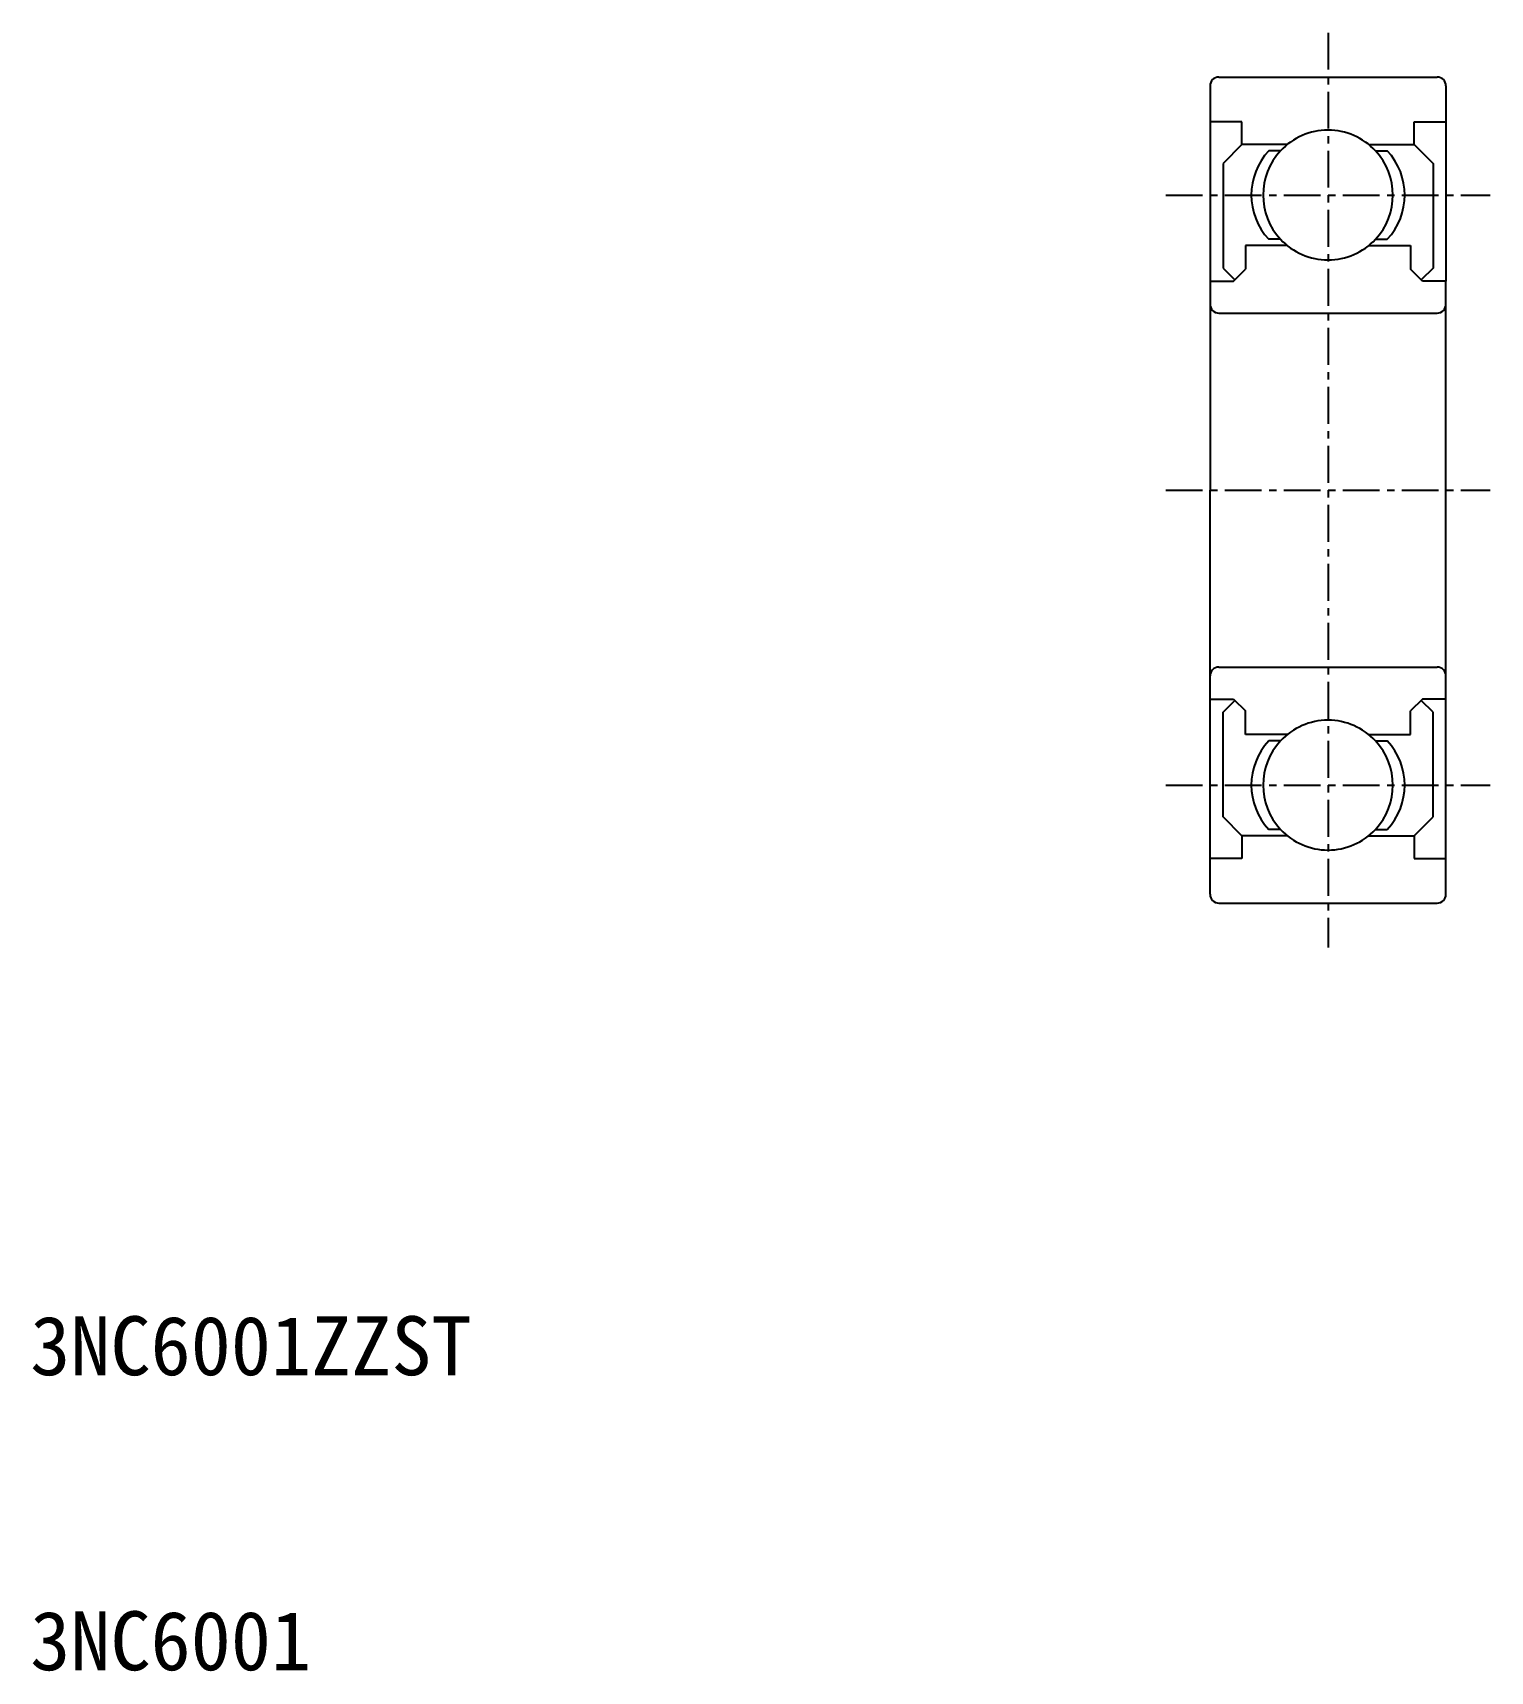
# Model space of a CAD drawing. Extents: x 95.8 to 145.2, y 87.4 to 142.9.
import ezdxf

# ---------------------------------------------------------------- set-up
doc = ezdxf.new("R2010")
doc.units = 0
doc.linetypes.add('CENTER', pattern=[2, 1.25, -0.25, 0.25, -0.25])
doc.layers.get('0').update_dxf_attribs({"linetype": 'CONTINUOUS'})
doc.layers.add('CENTER', color=1, linetype='CENTER')

msp = doc.modelspace()

# ---------------------------------------------------------------- linework, layer by layer
for p, q in [((135.743, 141.132), (135.743, 139.918)), ((136.043, 141.432), (143.443, 141.432)), ((143.743, 141.132), (143.743, 139.918)), ((135.743, 139.918), (135.743, 134.518)), ((136.823, 139.918), (135.743, 139.918)), ((136.823, 139.146), (136.823, 139.918)), ((142.663, 139.146), (142.663, 139.918)), ((142.663, 139.918), (143.743, 139.918)), ((143.743, 139.918), (143.743, 134.518)), ((136.823, 139.146), (136.183, 138.506)), ((138.364, 139.146), (136.823, 139.146)), ((138.134, 138.932), (137.734, 138.932)), ((141.122, 139.146), (142.663, 139.146)), ((141.352, 138.932), (141.752, 138.932)), ((142.663, 139.146), (143.303, 138.506)), ((136.183, 138.506), (136.183, 134.958)), ((143.303, 138.506), (143.303, 134.958)), ((138.364, 135.718), (136.943, 135.718)), ((136.943, 135.718), (136.943, 134.918)), ((138.134, 135.932), (137.734, 135.932)), ((141.122, 135.718), (142.543, 135.718)), ((141.352, 135.932), (141.752, 135.932)), ((142.543, 135.718), (142.543, 134.918)), ((136.183, 134.958), (136.583, 134.558)), ((143.303, 134.958), (142.903, 134.558)), ((135.743, 134.518), (135.743, 127.432)), ((135.743, 134.518), (136.543, 134.518)), ((136.543, 134.518), (136.943, 134.918)), ((142.943, 134.518), (142.543, 134.918)), ((143.743, 134.518), (142.943, 134.518)), ((143.743, 127.432), (143.743, 134.518)), ((136.043, 133.432), (143.443, 133.432)), ((135.743, 120.346), (135.743, 127.432)), ((143.743, 120.346), (143.743, 127.432)), ((136.043, 121.432), (143.443, 121.432)), ((135.743, 114.946), (135.743, 120.346)), ((135.743, 120.346), (136.543, 120.346)), ((136.183, 119.906), (136.583, 120.306)), ((136.543, 120.346), (136.943, 119.946)), ((142.943, 120.346), (142.543, 119.946)), ((143.303, 119.906), (142.903, 120.306)), ((143.743, 120.346), (142.943, 120.346)), ((143.743, 114.946), (143.743, 120.346)), ((136.183, 116.358), (136.183, 119.906)), ((136.943, 119.146), (136.943, 119.946)), ((142.543, 119.146), (142.543, 119.946)), ((143.303, 116.358), (143.303, 119.906)), ((138.364, 119.146), (136.943, 119.146)), ((138.134, 118.932), (137.734, 118.932)), ((141.122, 119.146), (142.543, 119.146)), ((141.352, 118.932), (141.752, 118.932)), ((136.823, 115.718), (136.183, 116.358)), ((142.663, 115.718), (143.303, 116.358)), ((136.823, 115.718), (136.823, 114.946)), ((138.364, 115.718), (136.823, 115.718)), ((138.134, 115.932), (137.734, 115.932)), ((141.122, 115.718), (142.663, 115.718)), ((141.352, 115.932), (141.752, 115.932)), ((142.663, 115.718), (142.663, 114.946)), ((136.823, 114.946), (135.743, 114.946)), ((135.743, 113.732), (135.743, 114.946)), ((142.663, 114.946), (143.743, 114.946)), ((143.743, 113.732), (143.743, 114.946)), ((136.043, 113.432), (143.443, 113.432))]:
    msp.add_line(p, q)
for centre, radius, start, end in [((136.043, 141.132), 0.3, 90, 180), ((143.443, 141.132), 0.3, 0, 90), ((139.743, 137.432), 2.2, 42.9859, 137.0141), ((139.343, 137.432), 2.2, 137.0141, 222.9859), ((139.743, 137.432), 2.2, 137.0141, 222.9859), ((139.743, 137.432), 2.2, 317.0141, 42.9859), ((140.143, 137.432), 2.2, 317.0141, 42.9859), ((139.743, 137.432), 2.2, 222.9859, 317.0141), ((136.043, 133.732), 0.3, 180, 270), ((143.443, 133.732), 0.3, 270, 0), ((136.043, 121.132), 0.3, 90, 180), ((143.443, 121.132), 0.3, 0, 90), ((139.743, 117.432), 2.2, 42.9859, 137.0141), ((139.343, 117.432), 2.2, 137.0141, 222.9859), ((139.743, 117.432), 2.2, 137.0141, 222.9859), ((139.743, 117.432), 2.2, 317.0141, 42.9859), ((140.143, 117.432), 2.2, 317.0141, 42.9859), ((139.743, 117.432), 2.2, 222.9859, 317.0141), ((136.043, 113.732), 0.3, 180, 270), ((143.443, 113.732), 0.3, 270, 0)]:
    msp.add_arc(centre, radius, start, end)
at = {"layer": 'CENTER', "color": 1, "linetype": 'CENTER'}
for p, q in [((139.743, 142.932), (139.743, 111.932)), ((134.243, 137.432), (145.243, 137.432)), ((134.243, 127.432), (145.243, 127.432)), ((134.243, 127.432), (145.243, 127.432)), ((134.243, 117.432), (145.243, 117.432))]:
    msp.add_line(p, q, dxfattribs=at)

# ---------------------------------------------------------------- texts
for s, p in [('3NC6001ZZST', (95.743, 97.432)), ('3NC6001', (95.743, 87.432))]:
    msp.add_text(s, height=2).set_placement(p)

doc.saveas('drawing.dxf')
